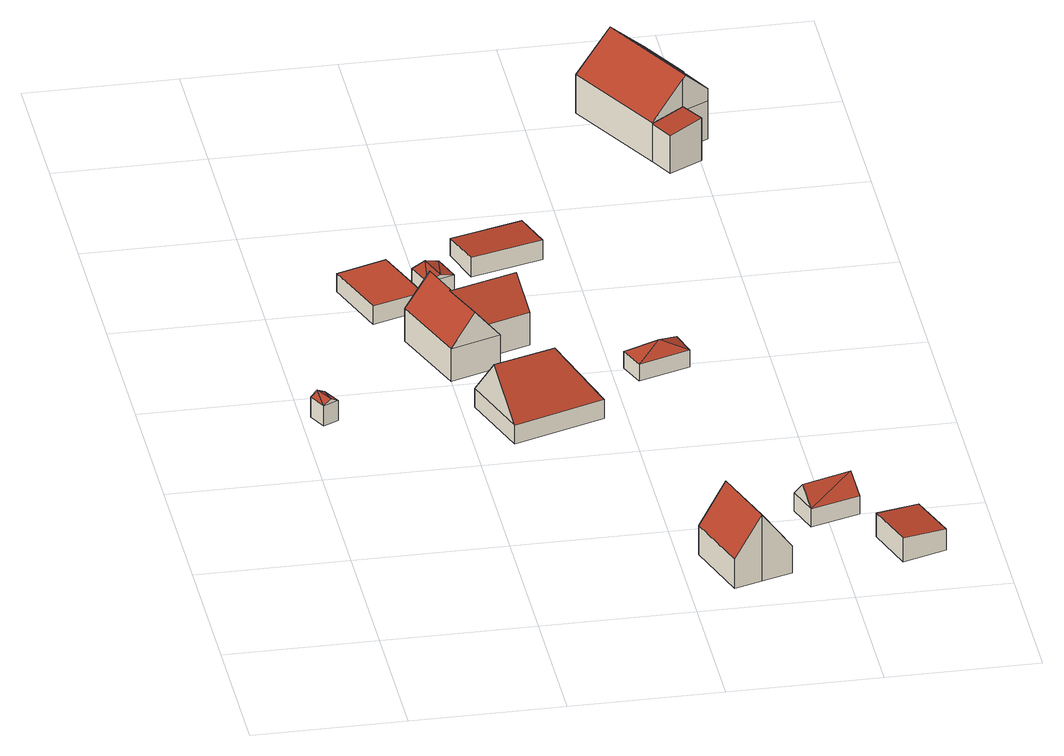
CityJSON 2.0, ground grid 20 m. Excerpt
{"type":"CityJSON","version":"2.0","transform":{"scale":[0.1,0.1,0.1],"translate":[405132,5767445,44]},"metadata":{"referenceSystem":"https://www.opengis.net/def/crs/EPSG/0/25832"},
"CityObjects":{
"building1":{"type":"Building","attributes":{"Gemeindeschluessel":"05515000","Geometrietyp2DReferenz":"3000","function":"31001_2500","roofType":"3100","measuredHeight":3.54},"address":[{"country":"Germany","locality":"Münster","thoroughfareNumber":"78a","thoroughfareName":"Aldruper Straße"}],"geometry":[{"type":"Solid","lod":"2","boundaries":[[[[0,1,2,3]],[[4,5,1,0]],[[6,7,5,4]],[[3,2,7,6]],[[0,8,4]],[[6,9,3]],[[3,9,8]],[[8,0,3]],[[9,6,4]],[[4,8,9]],[[1,5,7,2]]]],"semantics":{"surfaces":[{"type":"WallSurface"},{"type":"RoofSurface"},{"type":"GroundSurface"}],"values":[[0,0,0,0,0,0,1,1,1,1,2]]}}]},
"building2":{"type":"Building","attributes":{"Gemeindeschluessel":"05515000","Geometrietyp2DReferenz":"3000","function":"51009_1610","roofType":"1000","measuredHeight":2.65},"geometry":[{"type":"Solid","lod":"2","boundaries":[[[[10,11,12,13]],[[14,15,11,10]],[[16,17,15,14]],[[13,12,17,16]],[[14,10,13,16]],[[11,15,17,12]]]],"semantics":{"surfaces":[{"type":"WallSurface"},{"type":"RoofSurface"},{"type":"GroundSurface"}],"values":[[0,0,0,0,1,2]]}}]},
"building3":{"type":"Building","attributes":{"Gemeindeschluessel":"05515000","Geometrietyp2DReferenz":"3000","function":"31001_1000","roofType":"5000","measuredHeight":8.97},"address":[{"country":"Germany","locality":"Münster","thoroughfareNumber":"78","thoroughfareName":"Aldruper Straße"}],"geometry":[{"type":"Solid","lod":"2","boundaries":[[[[18,19,20,21]],[[22,23,19,18]],[[24,25,23,22]],[[26,27,25,24]],[[28,29,27,26]],[[30,31,29,28]],[[32,33,31,30]],[[21,20,33,32]],[[34,35,36,32,30,37]],[[30,28,37]],[[37,28,26,34]],[[35,34,26,24,38]],[[24,22,38]],[[36,35,38,22,18,39]],[[18,21,39]],[[39,21,32,36]],[[19,23,25,27,29,31,33,20]]]],"semantics":{"surfaces":[{"type":"WallSurface"},{"type":"RoofSurface"},{"type":"GroundSurface"}],"values":[[0,0,0,0,0,0,0,0,1,0,1,1,0,1,0,1,2]]}}]},
"building4":{"type":"Building","attributes":{"Gemeindeschluessel":"05515000","Geometrietyp2DReferenz":"3000","function":"31001_1000","roofType":"5000","measuredHeight":8.79},"address":[{"country":"Germany","locality":"Münster","thoroughfareNumber":"76","thoroughfareName":"Aldruper Straße"}],"geometry":[{"type":"Solid","lod":"2","boundaries":[[[[40,41,42,43]],[[44,45,41,40]],[[46,47,45,44]],[[43,42,47,46]],[[48,46,44,49]],[[44,40,49]],[[49,40,43,48]],[[43,46,48]],[[41,45,47,42]]]],"semantics":{"surfaces":[{"type":"WallSurface"},{"type":"RoofSurface"},{"type":"GroundSurface"}],"values":[[0,0,0,0,1,0,1,1,2]]}}]},
"building5":{"type":"Building","attributes":{"Gemeindeschluessel":"05515000","Geometrietyp2DReferenz":"3000","function":"31001_1310","roofType":"3100","measuredHeight":2.84},"geometry":[{"type":"Solid","lod":"2","boundaries":[[[[50,51,52,53]],[[54,55,51,50]],[[56,57,55,54]],[[53,52,57,56]],[[50,58,54]],[[56,59,53]],[[58,50,53]],[[53,59,58]],[[54,58,59]],[[59,56,54]],[[51,55,57,52]]]],"semantics":{"surfaces":[{"type":"WallSurface"},{"type":"RoofSurface"},{"type":"GroundSurface"}],"values":[[0,0,0,0,0,0,1,1,1,1,2]]}}]},
"building6":{"type":"Building","attributes":{"Gemeindeschluessel":"05515000","Geometrietyp2DReferenz":"3000","function":"31001_1000","roofType":"5000","measuredHeight":9.52},"address":[{"country":"Germany","locality":"Münster","thoroughfareNumber":"70","thoroughfareName":"Aldruper Straße"}],"geometry":[{"type":"Solid","lod":"2","boundaries":[[[[60,61,62,63]],[[64,65,61,60]],[[66,67,65,64]],[[68,69,67,66]],[[70,71,69,68]],[[72,73,71,70]],[[74,75,73,72]],[[76,77,75,74]],[[78,79,77,76]],[[63,62,79,78]],[[72,70,68,74]],[[66,64,60,63,78,76,74,68]],[[61,65,67,69,71,73,75,77,79,62]]]],"semantics":{"surfaces":[{"type":"WallSurface"},{"type":"RoofSurface"},{"type":"GroundSurface"}],"values":[[0,0,0,0,0,0,0,0,0,0,1,1,2]]}}]},
"building7":{"type":"Building","attributes":{"Gemeindeschluessel":"05515000","Geometrietyp2DReferenz":"3000","function":"51009_1610","roofType":"2100","measuredHeight":2.72},"geometry":[{"type":"Solid","lod":"2","boundaries":[[[[80,81,82,83]],[[84,85,81,80]],[[86,87,85,84]],[[83,82,87,86]],[[84,80,83,86]],[[81,85,87,82]]]],"semantics":{"surfaces":[{"type":"WallSurface"},{"type":"RoofSurface"},{"type":"GroundSurface"}],"values":[[0,0,0,0,1,2]]}}]},
"building8":{"type":"Building","attributes":{"Gemeindeschluessel":"05515000","Geometrietyp2DReferenz":"3000","function":"31001_1310","roofType":"3500","measuredHeight":3.96},"geometry":[{"type":"Solid","lod":"2","boundaries":[[[[88,89,90,91]],[[92,93,89,88]],[[94,95,93,92]],[[91,90,95,94]],[[91,96,88]],[[88,96,92]],[[92,96,94]],[[94,96,91]],[[89,93,95,90]]]],"semantics":{"surfaces":[{"type":"WallSurface"},{"type":"RoofSurface"},{"type":"GroundSurface"}],"values":[[0,0,0,0,1,1,1,1,2]]}}]},
"building9":{"type":"Building","attributes":{"Gemeindeschluessel":"05515000","Geometrietyp2DReferenz":"3000","function":"31001_2700","roofType":"3100","measuredHeight":4.95},"geometry":[{"type":"Solid","lod":"2","boundaries":[[[[97,98,99,100]],[[101,102,98,97]],[[103,104,102,101]],[[100,99,104,103]],[[97,105,101]],[[103,106,100]],[[97,100,106]],[[106,105,97]],[[105,106,103]],[[103,101,105]],[[98,102,104,99]]]],"semantics":{"surfaces":[{"type":"WallSurface"},{"type":"RoofSurface"},{"type":"GroundSurface"}],"values":[[0,0,0,0,0,0,1,1,1,1,2]]}}]},
"building10":{"type":"Building","attributes":{"Gemeindeschluessel":"05515000","Geometrietyp2DReferenz":"3000","function":"31001_2460","roofType":"2100","measuredHeight":3.35},"geometry":[{"type":"Solid","lod":"2","boundaries":[[[[107,108,109,110]],[[111,112,108,107]],[[113,114,112,111]],[[115,116,114,113]],[[110,109,116,115]],[[113,111,107,110,115]],[[108,112,114,116,109]]]],"semantics":{"surfaces":[{"type":"WallSurface"},{"type":"RoofSurface"},{"type":"GroundSurface"}],"values":[[0,0,0,0,0,1,2]]}}]},
"building11":{"type":"Building","attributes":{"Gemeindeschluessel":"05515000","Geometrietyp2DReferenz":"3000","function":"31001_1000"},"address":[{"country":"Germany","locality":"Münster","thoroughfareNumber":"80","thoroughfareName":"Aldruper Straße"},{"country":"Germany","locality":"Münster","thoroughfareNumber":"80a","thoroughfareName":"Aldruper Straße"}],"children":["building11-1","building11-2","building11-3"]},
"building11-1":{"type":"BuildingPart","attributes":{"roofType":"3100","measuredHeight":10.45},"parents":["building11"],"geometry":[{"type":"Solid","lod":"2","boundaries":[[[[117,118,119,120]],[[121,122,123,124]],[[125,126,122,121]],[[127,128,126,125]],[[120,119,129,130,131]],[[132,133,134,120,131]],[[135,136,134,133,137,138]],[[138,137,125,121]],[[137,133,132,139,127,125]],[[134,136,117,120]],[[135,138,121,124]],[[118,123,122,126,128,129,119]],[[118,117,124,123]],[[140,131,130]],[[128,127,140,130,129]],[[136,135,124,117]],[[140,139,132,131]],[[139,140,127]]]],"semantics":{"surfaces":[{"type":"WallSurface"},{"type":"RoofSurface"},{"type":"GroundSurface"},{"type":"ClosureSurface"}],"values":[[0,0,0,0,0,1,1,0,0,0,0,2,3,0,3,3,0,3]]}}]},
"building11-2":{"type":"BuildingPart","attributes":{"roofType":"2100","measuredHeight":7.34},"parents":["building11"],"geometry":[{"type":"Solid","lod":"2","boundaries":[[[[141,142,118,117,136]],[[143,144,142,141]],[[145,146,144,143]],[[135,124,123,146,145]],[[145,143,141,136,135]],[[142,144,146,123,118]],[[118,123,124,117]],[[124,135,136,117]]]],"semantics":{"surfaces":[{"type":"WallSurface"},{"type":"RoofSurface"},{"type":"GroundSurface"},{"type":"ClosureSurface"}],"values":[[0,0,0,0,1,2,3,3]]}}]},
"building11-3":{"type":"BuildingPart","attributes":{"roofType":"2100","measuredHeight":6.14},"parents":["building11"],"geometry":[{"type":"Solid","lod":"2","boundaries":[[[[147,148,128,127,139]],[[149,150,148,147]],[[130,129,150,149]],[[147,139,140,130,149]],[[128,148,150,129]],[[129,130,140,127,128]],[[140,139,127]]]],"semantics":{"surfaces":[{"type":"WallSurface"},{"type":"RoofSurface"},{"type":"GroundSurface"},{"type":"ClosureSurface"}],"values":[[0,0,0,1,2,3,3]]}}]}
},
"vertices":[
[7,521,59],[7,521,30],[19,497,30],[19,497,59],[26,531,59],[26,531,30],[39,507,59],[39,507,30],[16,526,65],[29,502,65],
[159,840,57],[159,840,31],[93,817,31],[93,817,57],[190,752,57],[190,752,31],[123,730,57],[123,730,31],
[193,573,79],[193,573,32],[259,596,32],[259,596,79],[154,681,79],[154,681,32],[222,704,79],[222,704,32],[228,689,79],[228,689,32],[283,708,79],[283,708,32],[305,644,79],[305,644,32],[249,624,79],[249,624,32],[206,645,120],[205,646,121],[204,644,120],[294,676,119],[188,693,122],[226,585,121],
[242,398,65],[242,398,38],[362,440,38],[362,440,65],[209,496,65],[209,496,38],[328,535,65],[328,535,38],[306,475,125],[225,447,126],
[237,794,53],[237,794,31],[224,832,31],[224,832,53],[201,782,53],[201,782,31],[188,819,53],[188,819,31],[219,788,59],[206,826,59],
[508,66,82],[508,66,37],[505,77,37],[505,77,82],[512,67,76],[512,67,37],[525,27,76],[525,27,37],[485,14,132],[485,14,37],[448,2,79],[448,2,37],[419,92,79],[419,92,37],[455,105,132],[455,105,37],[491,117,83],[491,117,37],[492,113,83],[492,113,37],
[248,882,54],[248,882,29],[264,826,29],[264,826,57],[343,909,54],[343,909,29],[359,852,57],[359,852,29],
[409,562,59],[409,562,35],[422,528,35],[422,528,59],[480,587,59],[480,587,35],[490,551,59],[490,551,35],[453,558,74],
[569,139,60],[569,139,34],[634,160,34],[634,160,60],[555,181,60],[555,181,34],[620,203,60],[620,203,34],[562,160,84],[627,182,84],
[649,117,59],[649,117,25],[647,117,25],[647,117,59],[704,136,55],[704,136,25],[727,69,55],[727,69,25],[669,50,59],[669,50,25],
[547,1273,65],[547,1273,10],[469,1231,10],[469,1231,65],[598,1178,65],[598,1178,10],[585,1203,10],[585,1203,65],[619,1139,65],[619,1139,10],[584,1120,65],[584,1120,10],[541,1097,10],[541,1097,64],[541,1097,65],[584,1120,110],[589,1123,114],[517,1257,114],[585,1203,83],[547,1273,83],[619,1139,83],[598,1178,83],[584,1120,71],[543,1098,65],
[563,1282,67],[563,1282,10],[600,1216,66],[600,1216,10],[602,1212,66],[602,1212,10],
[602,1089,71],[602,1089,10],[558,1064,64],[558,1064,10]
]}
